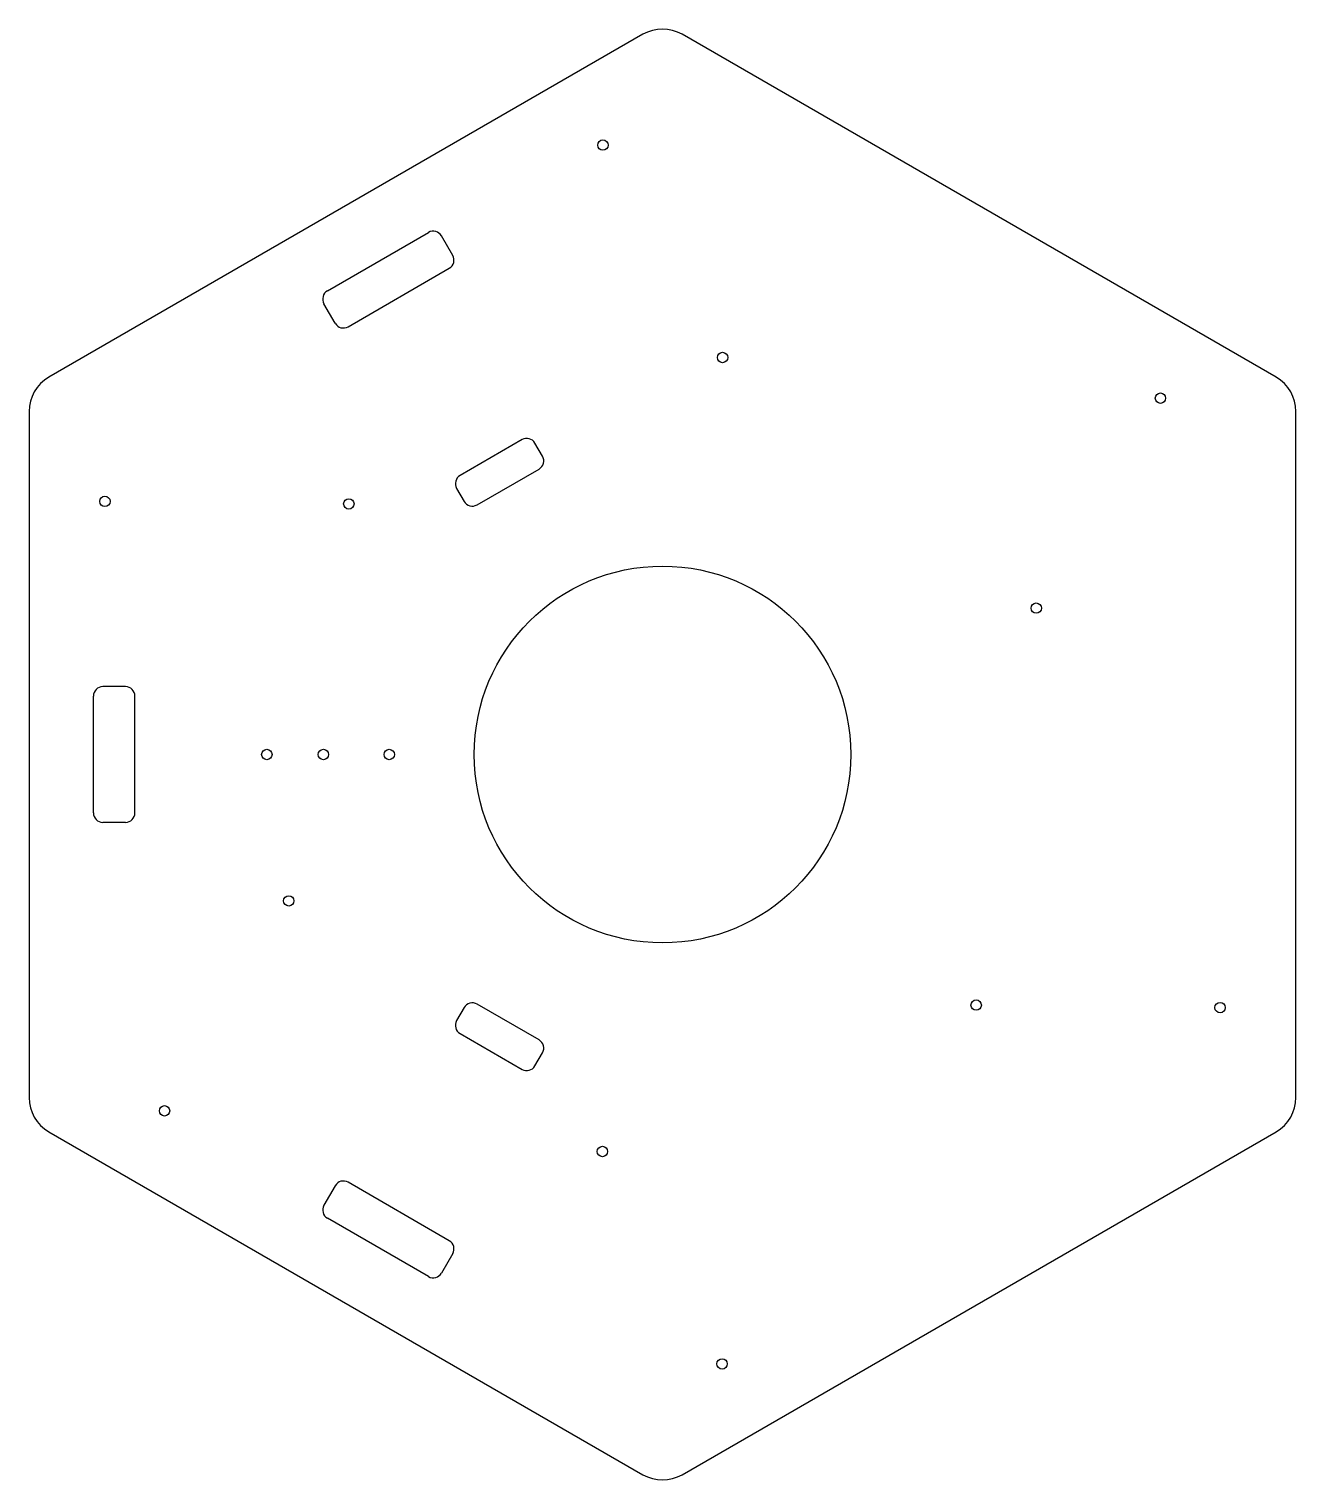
# Model space of a CAD drawing. Extents: x -336 to 336, y -385 to 385.
import ezdxf

# ---------------------------------------------------------------- set-up
doc = ezdxf.new("R2010")
doc.units = 0
doc.layers.add('VISIBLE', color=7, linetype='CONTINUOUS')

msp = doc.modelspace()

# ---------------------------------------------------------------- linework, layer by layer
at = {"layer": 'VISIBLE'}
for p, q in [((-10.5, 382.16), (-325.71, 200.17)), ((325.71, 200.17), (10.5, 382.16)), ((-177.85, 246.04), (-124.15, 277.04)), ((-111.32, 264.82), (-117.32, 275.21)), ((-166.85, 226.99), (-113.15, 257.99)), ((-173.68, 228.82), (-179.68, 239.21)), ((-336.21, 181.99), (-336.21, -181.99)), ((336.21, -181.99), (336.21, 181.99)), ((-74.52, 167.07), (-107.43, 148.07)), ((-63.69, 158.31), (-67.69, 165.24)), ((-98.43, 132.48), (-65.52, 151.48)), ((-109.26, 141.24), (-105.26, 134.31)), ((-302, -31), (-302, 31)), ((-285, 36), (-297, 36)), ((-280, -31), (-280, 31)), ((-285, -36), (-297, -36)), ((-105.26, -134.31), (-109.26, -141.24)), ((-65.52, -151.48), (-98.43, -132.48)), ((-107.43, -148.07), (-74.52, -167.07)), ((-67.69, -165.24), (-63.69, -158.31)), ((-325.71, -200.17), (-10.5, -382.16)), ((10.5, -382.16), (325.71, -200.17)), ((-173.68, -228.82), (-179.68, -239.21)), ((-113.15, -257.99), (-166.85, -226.99)), ((-124.15, -277.04), (-177.85, -246.04)), ((-111.32, -264.82), (-117.32, -275.21))]:
    msp.add_line(p, q, dxfattribs=at)
for centre, radius in [((-31.61, 323.42), 2.75), ((31.92, 210.66), 2.75), ((264.29, 189.09), 2.75), ((-295.9, 134.34), 2.75), ((-166.47, 132.97), 2.75), ((0, 0), 99.95), ((198.39, 77.68), 2.75), ((-210, 0), 2.75), ((-180, 0), 2.75), ((-145, 0), 2.75), ((-198.39, -77.68), 2.75), ((166.47, -132.97), 2.75), ((295.9, -134.34), 2.75), ((-264.29, -189.09), 2.75), ((-31.92, -210.66), 2.75), ((31.61, -323.42), 2.75)]:
    msp.add_circle(centre, radius, dxfattribs=at)
for centre, radius, start, end in [((0, 363.97), 21, 60.00011, 120.00011), ((-121.65, 272.71), 5, 30, 120), ((-115.65, 262.32), 5, 300, 30), ((-175.35, 241.71), 5, 120, 210), ((-169.35, 231.32), 5, 210, 300), ((-315.21, 181.99), 21, 120.00011, 180.00011), ((315.21, 181.99), 21, 0.00011, 60.00011), ((-72.02, 162.74), 5, 30, 120), ((-68.02, 155.81), 5, 300, 30), ((-104.93, 143.74), 5, 120, 210), ((-100.93, 136.81), 5, 210, 300), ((-297, 31), 5, 90, 180), ((-285, 31), 5, 0, 90), ((-297, -31), 5, 180, 270), ((-285, -31), 5, 270, 0), ((-100.93, -136.81), 5, 60, 150), ((-104.93, -143.74), 5, 150, 240), ((-68.02, -155.81), 5, 330, 60), ((-72.02, -162.74), 5, 240, 330), ((-315.21, -181.99), 21, 180.00011, 240.00011), ((315.21, -181.99), 21, 300.00011, 0.00011), ((-169.35, -231.32), 5, 60, 150), ((-175.35, -241.71), 5, 150, 240), ((-115.65, -262.32), 5, 330, 60), ((-121.65, -272.71), 5, 240, 330), ((0, -363.97), 21, 240.00011, 300.00011)]:
    msp.add_arc(centre, radius, start, end, dxfattribs=at)

doc.saveas('drawing.dxf')
